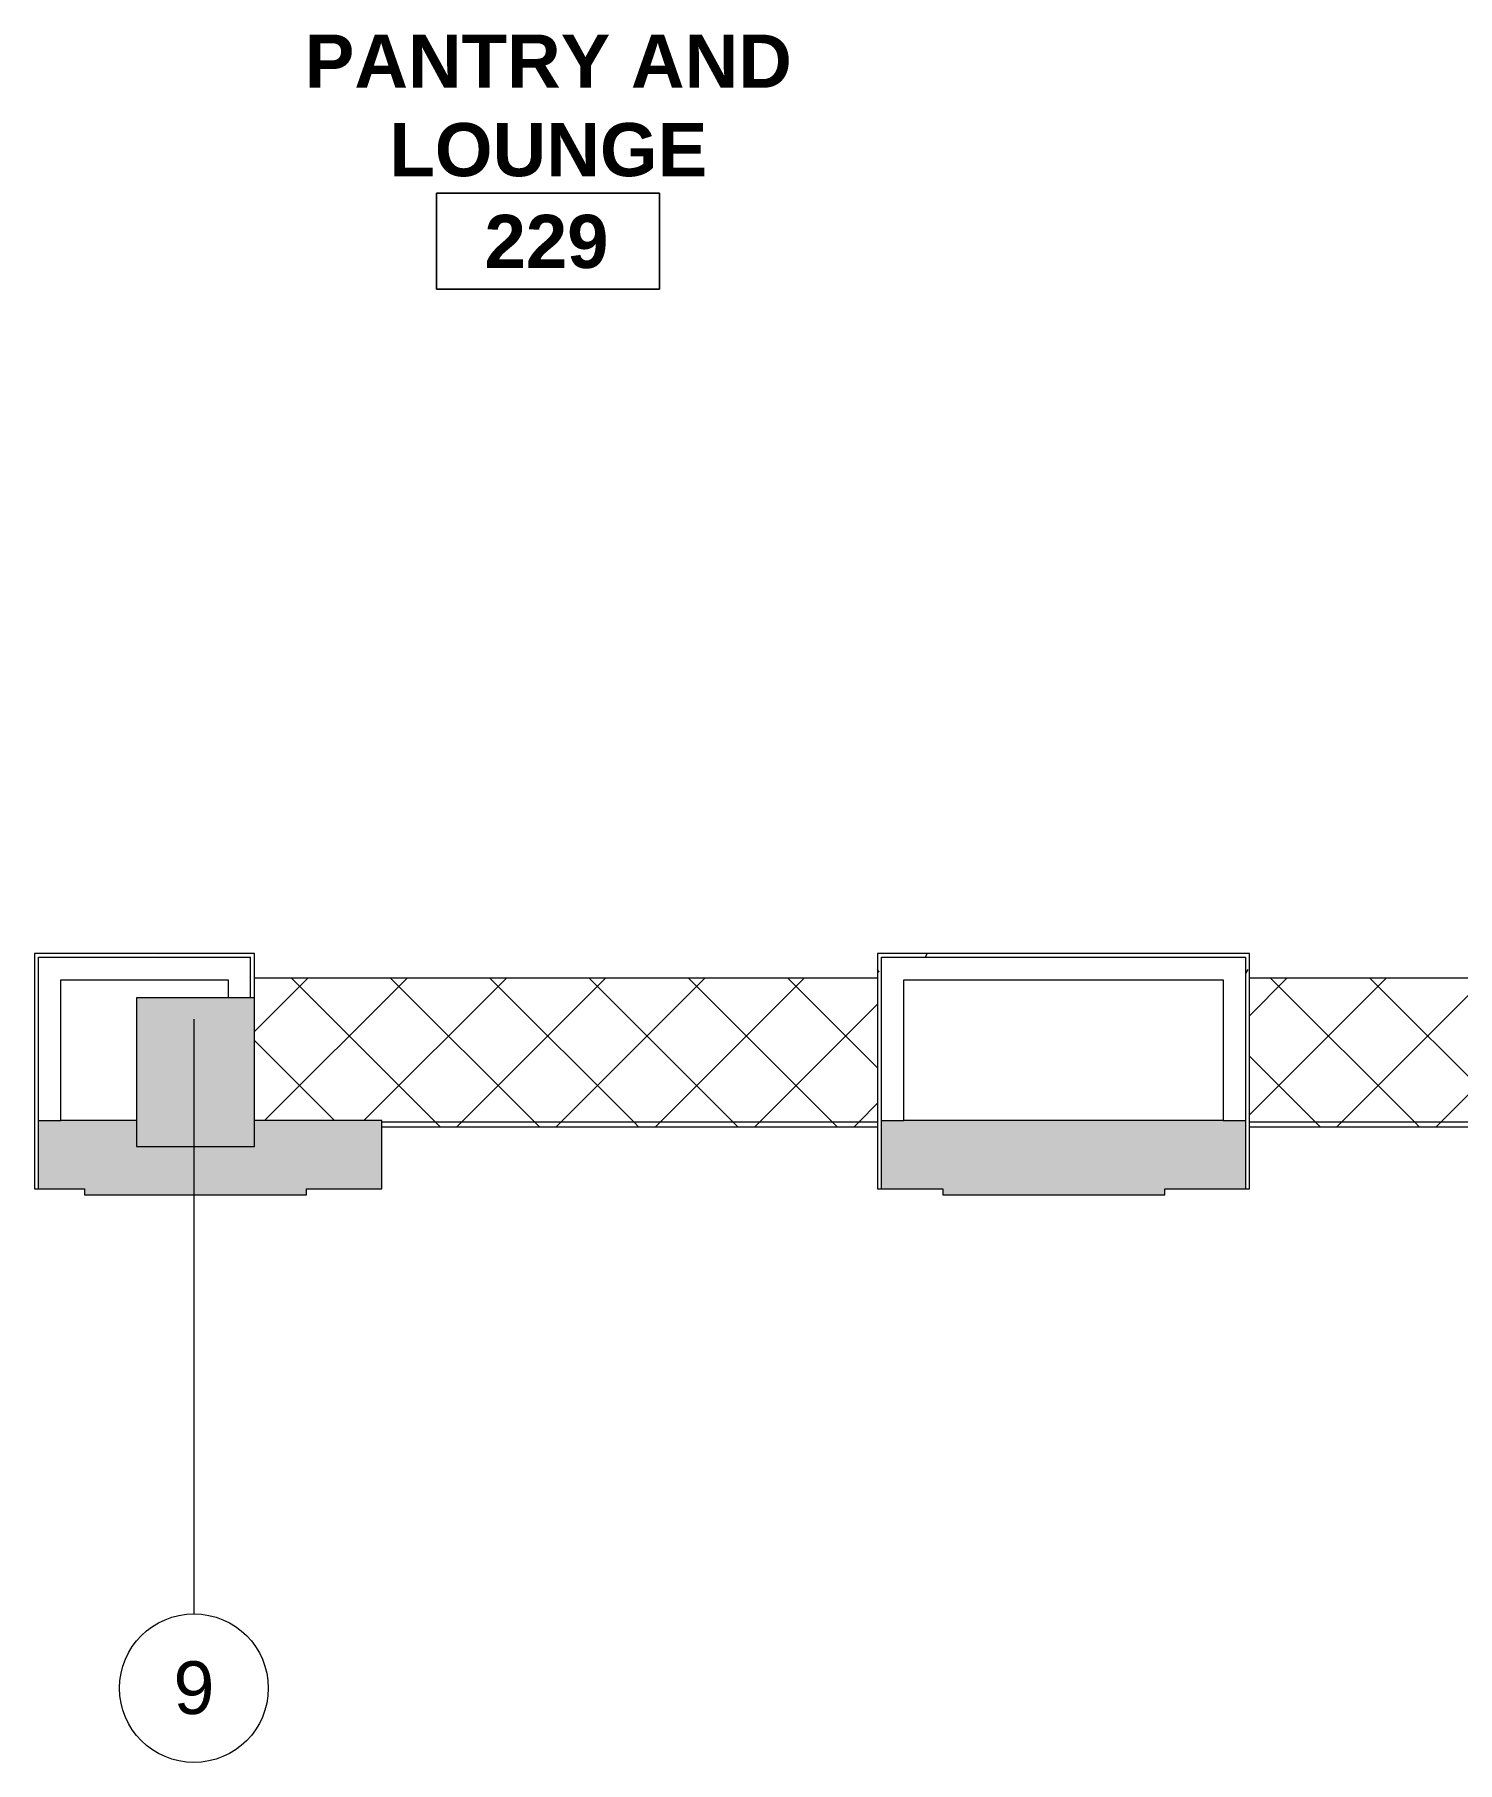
# Model space of a CAD drawing. Header units: inches. Extents: x 25331 to 28023, y 11893 to 13691.
# Drawn here: x 27516 to 27745.6, y 12012.5 to 12291.5 of the extents above; entities that cross this region are included whole.
import ezdxf

# ---------------------------------------------------------------- set-up
doc = ezdxf.new("R2010")
doc.units = ezdxf.units.IN
doc.header["$MEASUREMENT"] = 0
for name, color, linetype, lineweight in [('A-AREA-IDEN', 1, 'Continuous', 9), ('A-WALL', 8, 'Continuous', 13), ('A-WALL-PATT', 8, 'Continuous', 13), ('I-WALL', 8, 'Continuous', 13), ('Q-CASE', 8, 'Continuous', 9), ('S-COLS', 8, 'Continuous', 13), ('S-GRID', 8, 'Continuous', 9), ('S-GRID-IDEN', 8, 'Continuous', 9)]:
    doc.layers.add(name, color=color, linetype=linetype, lineweight=lineweight)
doc.styles.add('Swis721 Lt BT', font='swissl.ttf', dxfattribs={"height": 8.514638})
doc.styles.add('Swis721 Lt BT_B', font='', dxfattribs={"height": 8.583975})
doc.styles.get('Swis721 Lt BT_B').set_extended_font_data('Swis721 Lt BT', bold=True)
pattern_1 = [(225, (27815.952, 12115.168), (8.012227, -8.012227), []), (315, (27815.952, 12115.168), (8.012227, 8.012227), [])]
pattern_2 = [(0, (0, 0), (30.72, 7.68), [1.267, -21.773, 1.267, -21.773, -122.88]), (0, (0, 0), (30.72, 7.68), [-46.08, 1.267, -44.813, 1.267, -21.773, -53.76]), (0, (0, 0), (30.72, 7.68), [-115.2, 1.267, -14.093, 1.267, -37.133]), (120, (11.52, 3.84), (-22.0110751, 22.7643004), [1.267, -21.773, 1.267, -21.773, -122.88]), (120, (11.52, 3.84), (-22.0110751, 22.7643004), [-46.08, 1.267, -44.813, 1.267, -21.773, -53.76]), (120, (11.52, 3.84), (-22.0110751, 22.7643004), [-115.2, 1.267, -14.093, 1.267, -37.133]), (240, (15.36, 19.2), (-8.7089249, -30.4443004), [1.267, -21.773, 1.267, -21.773, -122.88]), (240, (15.36, 19.2), (-8.7089249, -30.4443004), [-46.08, 1.267, -44.813, 1.267, -21.773, -53.76]), (240, (15.36, 19.2), (-8.7089249, -30.4443004), [-115.2, 1.267, -14.093, 1.267, -37.133])]
pattern_3 = [(225, (27605.419, 12115.173), (8.012227, -8.012227), []), (315, (27605.419, 12115.173), (8.012227, 8.012227), [])]

# ---------------------------------------------------------------- blocks, each defined once
blk = doc.blocks.new('C-Counter Top - ADJ HEIGHT-5035332-FIRST FLOOR CONSTRUCTION')
at = {"layer": 'Q-CASE'}
h = blk.add_hatch(dxfattribs=at)
h.set_pattern_fill('FP2_5', color=256, style=0, pattern_type=2)
h.set_pattern_definition(pattern_1)
h.paths.add_polyline_path([(18.95, 0), (-41.11, 0), (-41.11, -0.25), (-47.26, -0.25), (-47.26, -0.75), (103.9, -0.75), (103.9, 0)], flags=0)
h = blk.add_hatch(dxfattribs=at)
h.set_pattern_fill('FP2_5', color=256, style=0, pattern_type=2)
h.set_pattern_definition(pattern_1)
h.paths.add_polyline_path([(-47.26, -0.75), (-47.26, -24), (103.9, -24), (103.89, -0.75), (-41.11, -0.75)], flags=0)
for p, q in [((103.9, 0), (-41.11, 0)), ((-47.26, -0.25), (-47.26, -0.75)), ((-47.26, -0.75), (-47.26, -24)), ((-47.26, -0.75), (103.9, -0.75)), ((-47.26, -24), (103.9, -24))]:
    blk.add_line(p, q, dxfattribs=at)
blk = doc.blocks.new('C-Counter Top - ADJ HEIGHT-5149138-FIRST FLOOR CONSTRUCTION')
at = {"layer": 'Q-CASE'}
h = blk.add_hatch(dxfattribs=at)
h.set_pattern_fill('FP2_6', color=256, style=0, pattern_type=2)
h.set_pattern_definition(pattern_3)
h.paths.add_polyline_path([(-46.64, 0), (-46.64, -0.75), (33.36, -0.75), (33.36, 0)], flags=0)
h = blk.add_hatch(dxfattribs=at)
h.set_pattern_fill('FP2_6', color=256, style=0, pattern_type=2)
h.set_pattern_definition(pattern_3)
h.paths.add_polyline_path([(-46.63, -0.75), (-46.64, -0.75), (-46.64, -24), (53.94, -24), (53.94, -1), (33.36, -1), (33.36, -0.75)], flags=0)
for p, q in [((33.36, 0), (-46.64, 0)), ((-46.64, -0.75), (33.36, -0.75)), ((-46.64, -24), (53.94, -24))]:
    blk.add_line(p, q, dxfattribs=at)
blk = doc.blocks.new('Concrete-Rectangular-Column - 19 X 24-5195709-FIRST FLOOR CONSTRUCTION')
at = {"layer": 'S-COLS'}
blk.add_hatch(color=256, dxfattribs=at).paths.add_polyline_path([(-9.5, -12), (9.5, -12), (9.5, 12), (-9.5, 12)], flags=0)
for p, q in [((9.5, 12), (-9.5, 12)), ((-9.5, 12), (-9.5, -12)), ((9.5, -12), (9.5, 12)), ((-9.5, -12), (9.5, -12))]:
    blk.add_line(p, q, dxfattribs=at)
blk = doc.blocks.new('Grid - Grid Head - Circle-50561-FIRST FLOOR CONSTRUCTION')
at = {"layer": 'S-GRID-IDEN'}
blk.add_circle((0, 0), 0.125, dxfattribs=at)
blk = doc.blocks.new('Room Tag - Room Name and Number-3379422-FIRST FLOOR CONSTRUCTION')
at = {"layer": 'A-AREA-IDEN'}
for p, q in [((-0.1881, -0.1636), (-0.1881, -0.0018)), ((-0.1881, -0.0018), (0.1869, -0.0018)), ((0.1869, -0.0018), (-0.1881, -0.0018)), ((-0.1881, -0.0018), (-0.1881, -0.1636)), ((0.1869, -0.0018), (0.1869, -0.1636)), ((0.1869, -0.1636), (0.1869, -0.0018)), ((0.1869, -0.1636), (-0.1881, -0.1636)), ((-0.1881, -0.1636), (0.1869, -0.1636))]:
    blk.add_line(p, q, dxfattribs=at)

msp = doc.modelspace()

# ---------------------------------------------------------------- hatches: boundary and pattern name
at = {"layer": 'A-WALL-PATT'}
h = msp.add_hatch(dxfattribs=at)
h.set_pattern_fill('FP2_2', color=256, style=0, pattern_type=2)
h.set_pattern_definition(pattern_2)
h.paths.add_polyline_path([(27516.01, 12142.54), (27550.85, 12142.54), (27550.85, 12143.17), (27516.01, 12143.17)], flags=0)
h = msp.add_hatch(dxfattribs=at)
h.set_pattern_fill('FP2_2', color=256, style=0, pattern_type=2)
h.set_pattern_definition(pattern_2)
h.paths.add_polyline_path([(27711.43, 12142.54), (27711.42, 12143.17), (27652.06, 12143.17), (27652.06, 12142.54), (27707.81, 12142.54)], flags=0)
h = msp.add_hatch(dxfattribs=at)
h.set_pattern_fill('FP2_2', color=256, style=0, pattern_type=2)
h.set_pattern_definition(pattern_2)
h.paths.add_polyline_path([(27652.06, 12105.17), (27652.68, 12105.17), (27652.68, 12142.54), (27652.06, 12142.54), (27652.06, 12111.98)], flags=0)
h = msp.add_hatch(dxfattribs=at)
h.set_pattern_fill('FP2_2', color=256, style=0, pattern_type=2)
h.set_pattern_definition(pattern_2)
h.paths.add_polyline_path([(27712.06, 12105.17), (27712.06, 12143.17), (27711.43, 12143.17), (27711.43, 12105.17)], flags=0)
for points in [[(27524.06, 12105.17), (27524.06, 12116.17), (27516.63, 12116.17), (27516.63, 12105.17), (27520.26, 12105.17)], [(27524.06, 12104.17), (27559.9, 12104.17), (27559.9, 12116.17), (27551.48, 12116.17), (27551.48, 12111.98), (27532.48, 12111.98), (27532.48, 12116.17), (27524.06, 12116.17), (27524.06, 12105.17)], [(27559.9, 12105.17), (27572.06, 12105.17), (27572.06, 12116.17), (27559.9, 12116.17), (27559.9, 12111.98)], [(27662.56, 12105.17), (27662.56, 12116.17), (27652.68, 12116.17), (27652.68, 12105.17)], [(27665.87, 12104.17), (27698.4, 12104.17), (27698.4, 12116.17), (27662.56, 12116.17), (27662.56, 12104.17), (27663.13, 12104.17)], [(27711.43, 12105.17), (27711.43, 12116.17), (27698.4, 12116.17), (27698.4, 12105.17)]]:
    msp.add_hatch(color=256, dxfattribs=at).paths.add_polyline_path(points, flags=0)

# ---------------------------------------------------------------- linework, layer by layer
at = {"layer": 'A-WALL'}
for p, q in [((27516.63, 12142.54), (27550.85, 12142.54)), ((27516.63, 12105.17), (27516.63, 12142.54)), ((27550.85, 12135.98), (27550.85, 12142.54)), ((27652.68, 12142.54), (27711.43, 12142.54)), ((27652.68, 12105.17), (27652.68, 12142.54)), ((27711.43, 12142.54), (27711.43, 12105.17)), ((27516.01, 12116.17), (27516.01, 12105.17)), ((27516.63, 12116.17), (27520.26, 12116.17)), ((27532.48, 12116.17), (27520.26, 12116.17)), ((27572.06, 12116.17), (27551.48, 12116.17)), ((27572.06, 12105.17), (27572.06, 12116.17)), ((27652.06, 12116.17), (27652.06, 12105.17)), ((27652.68, 12116.17), (27656.31, 12116.17)), ((27707.81, 12116.17), (27656.31, 12116.17)), ((27707.81, 12116.17), (27711.43, 12116.17)), ((27712.06, 12105.17), (27712.06, 12116.17)), ((27516.01, 12105.17), (27524.06, 12105.17)), ((27524.06, 12105.17), (27524.06, 12104.17)), ((27524.06, 12104.17), (27559.9, 12104.17)), ((27559.9, 12104.17), (27559.9, 12105.17)), ((27559.9, 12105.17), (27572.06, 12105.17)), ((27652.06, 12105.17), (27662.56, 12105.17)), ((27662.56, 12105.17), (27662.56, 12104.17)), ((27662.56, 12104.17), (27698.4, 12104.17)), ((27698.4, 12104.17), (27698.4, 12105.17)), ((27698.4, 12105.17), (27712.06, 12105.17))]:
    msp.add_line(p, q, dxfattribs=at)
at = {"layer": 'I-WALL'}
for p, q in [((27551.48, 12143.17), (27516.01, 12143.17)), ((27516.01, 12143.17), (27516.01, 12116.17)), ((27551.48, 12135.98), (27551.48, 12143.17)), ((27712.06, 12143.17), (27652.06, 12143.17)), ((27652.06, 12143.17), (27652.06, 12116.17)), ((27712.06, 12116.17), (27712.06, 12143.17)), ((27520.26, 12138.92), (27547.23, 12138.92)), ((27520.26, 12116.17), (27520.26, 12138.92)), ((27547.23, 12138.92), (27547.23, 12135.98)), ((27656.31, 12138.92), (27707.81, 12138.92)), ((27656.31, 12116.17), (27656.31, 12138.92)), ((27707.81, 12138.92), (27707.81, 12116.17))]:
    msp.add_line(p, q, dxfattribs=at)
at = {"layer": 'S-GRID'}
msp.add_line((27541.73, 12132.53), (27541.73, 12036.53), dxfattribs=at)

# ---------------------------------------------------------------- block references
at = {"layer": 'A-AREA-IDEN', "xscale": 95.99999999999994, "yscale": 95.99999999999994, "zscale": 95.99999999999994}
msp.add_blockref('Room Tag - Room Name and Number-3379422-FIRST FLOOR CONSTRUCTION', (27598.91, 12266.12), dxfattribs=at)
at = {"layer": 'Q-CASE', "rotation": 180}
for name, p in [('C-Counter Top - ADJ HEIGHT-5149138-FIRST FLOOR CONSTRUCTION', (27605.42, 12115.17)), ('C-Counter Top - ADJ HEIGHT-5035332-FIRST FLOOR CONSTRUCTION', (27815.95, 12115.17))]:
    msp.add_blockref(name, p, dxfattribs=at)
at = {"layer": 'S-COLS'}
msp.add_blockref('Concrete-Rectangular-Column - 19 X 24-5195709-FIRST FLOOR CONSTRUCTION', (27541.98, 12123.98), dxfattribs=at)
at = {"layer": 'S-GRID-IDEN', "xscale": 95.99999999999994, "yscale": 95.99999999999994, "zscale": 95.99999999999994, "rotation": 180}
msp.add_blockref('Grid - Grid Head - Circle-50561-FIRST FLOOR CONSTRUCTION', (27541.73, 12024.53), dxfattribs=at)

# ---------------------------------------------------------------- texts
at = {"layer": 'A-AREA-IDEN', "char_height": 8.584, "attachment_point": 2, "line_spacing_factor": 0.998538, "style": 'Swis721 Lt BT_B'}
for s, insert, width in [('PANTRY AND\\PLOUNGE', (27598.92, 12291.54), 85.752), ('229', (27598.63, 12262.43), 23.004)]:
    msp.add_mtext(s, dxfattribs=dict(at, insert=insert, width=width))

# ---------------------------------------------------------------- next in the draw order: texts
at = {"layer": 'S-GRID-IDEN', "insert": (27541.73, 12028.86), "char_height": 8.51, "width": 7.56, "attachment_point": 2, "line_spacing_factor": 1.00667, "style": 'Swis721 Lt BT', "bg_fill": 3, "box_fill_scale": 1.25, "bg_fill_color": 0, "bg_fill_transparency": 0}
msp.add_mtext('9', dxfattribs=at)

doc.saveas('drawing.dxf')
